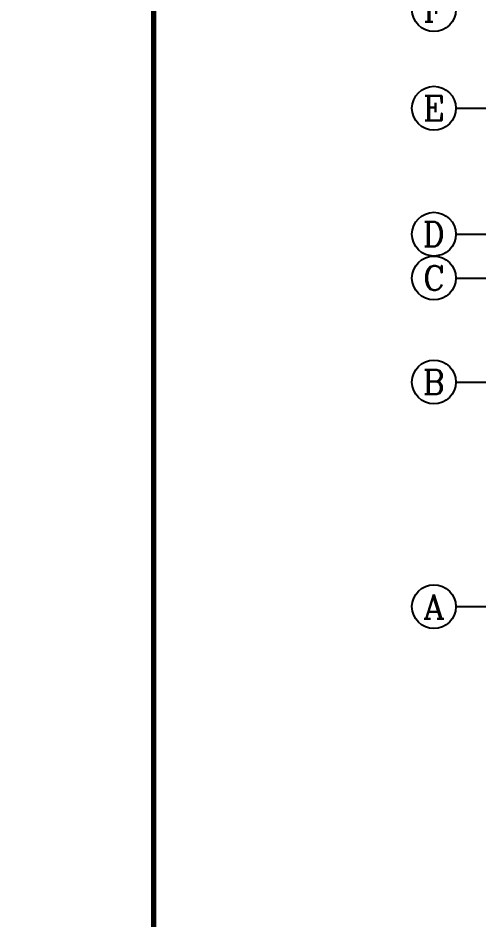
# Model space of a CAD drawing. Extents: x -726032 to 135930, y -151624 to 587044.
# Drawn here: x -399433 to -388491, y 455717 to 477124 of the extents above; entities that cross this region are included whole.
import ezdxf
from ezdxf.enums import TextEntityAlignment as Align

# ---------------------------------------------------------------- set-up
doc = ezdxf.new("R2010")
doc.units = 0
doc.header["$LTSCALE"] = 1000
doc.header["$MEASUREMENT"] = 0
doc.layers.get('0').update_dxf_attribs({"linetype": 'CONTINUOUS'})
for name, color, linetype in [('AXIS', 245, 'CONTINUOUS'), ('AXIS_TEXT', 7, 'CONTINUOUS'), ('PUB_TITLE', 1, 'CONTINUOUS')]:
    doc.layers.add(name, color=color, linetype=linetype)
doc.styles.add('COMPLEX', font='COMPLEX')

# ---------------------------------------------------------------- blocks, each defined once
blk = doc.blocks.new('_AXISO')
blk.add_circle((0, 0), 0.5)
at = {"layer": 'AXIS_TEXT', "style": 'COMPLEX', "width": 1.041667}
blk.add_attdef('A', text='', height=0.56, dxfattribs=at).set_placement((-0.25, -0.28), (0.25, -0.28), align=Align.FIT)

msp = doc.modelspace()

# ---------------------------------------------------------------- linework, layer by layer
at = {"layer": 'AXIS'}
for p, q in [((-389041.2, 474984), (-385312.2, 474984)), ((-389041.2, 471994), (-385312.2, 471994)), ((-389041.2, 470954), (-384748.6, 470954)), ((-389041.2, 468484), (-385312.2, 468484)), ((-389041.2, 463154), (-385312.2, 463154))]:
    msp.add_line(p, q, dxfattribs=at)
at = {"layer": 'PUB_TITLE'}
for points, const_width in [([(-495405.4, 445498.4), (-398815.4, 445498.4), (-398815.4, 500098.4), (-495405.4, 500098.4)], 0.234), ([(-398815.4, 445498.4), (-302225.4, 445498.4), (-302225.4, 500098.4), (-398815.4, 500098.4)], 0.234), ([(-396215.4, 446798.4), (-303525.4, 446798.4), (-303525.4, 498798.4), (-396215.4, 498798.4)], 130)]:
    msp.add_lwpolyline(points, close=True, dxfattribs=dict(at, const_width=const_width))

# ---------------------------------------------------------------- block references
at = {"layer": 'AXIS'}
ref = msp.add_blockref('_AXISO', (-389561.2, 477324), dxfattribs=dict(at, xscale=1040, yscale=1040, zscale=1040))
ref.add_attrib('A', 'F', dxfattribs={"layer": 'AXIS_TEXT', "height": 582.4, "style": 'COMPLEX', "width": 1.171875}).set_placement((-389821.2, 477032.8), (-389301.2, 477032.8), align=Align.FIT)
ref = msp.add_blockref('_AXISO', (-389561.2, 474984), dxfattribs=dict(at, xscale=1040, yscale=1040, zscale=1040))
ref.add_attrib('A', 'E', dxfattribs={"layer": 'AXIS_TEXT', "height": 582.4, "style": 'COMPLEX', "width": 1.171875}).set_placement((-389821.2, 474692.8), (-389301.2, 474692.8), align=Align.FIT)
ref = msp.add_blockref('_AXISO', (-389561.2, 471994), dxfattribs=dict(at, xscale=1040, yscale=1040, zscale=1040))
ref.add_attrib('A', 'D', dxfattribs={"layer": 'AXIS_TEXT', "height": 582.4, "style": 'COMPLEX', "width": 1.102941}).set_placement((-389821.2, 471702.8), (-389301.2, 471702.8), align=Align.FIT)
ref = msp.add_blockref('_AXISO', (-389561.2, 470954), dxfattribs=dict(at, xscale=1040, yscale=1040, zscale=1040))
ref.add_attrib('A', 'C', dxfattribs={"layer": 'AXIS_TEXT', "height": 582.4, "style": 'COMPLEX', "width": 1.25}).set_placement((-389821.2, 470662.8), (-389301.2, 470662.8), align=Align.FIT)
ref = msp.add_blockref('_AXISO', (-389561.2, 468484), dxfattribs=dict(at, xscale=1040, yscale=1040, zscale=1040))
ref.add_attrib('A', 'B', dxfattribs={"layer": 'AXIS_TEXT', "height": 582.4, "style": 'COMPLEX', "width": 1.102941}).set_placement((-389821.2, 468192.8), (-389301.2, 468192.8), align=Align.FIT)
at = {"layer": 'AXIS', "xscale": 1040, "yscale": 1040, "zscale": 1040}
msp.add_blockref('_AXISO', (-389561.2, 463154), dxfattribs=at).add_auto_attribs({'A': 'A'})

doc.saveas('drawing.dxf')
